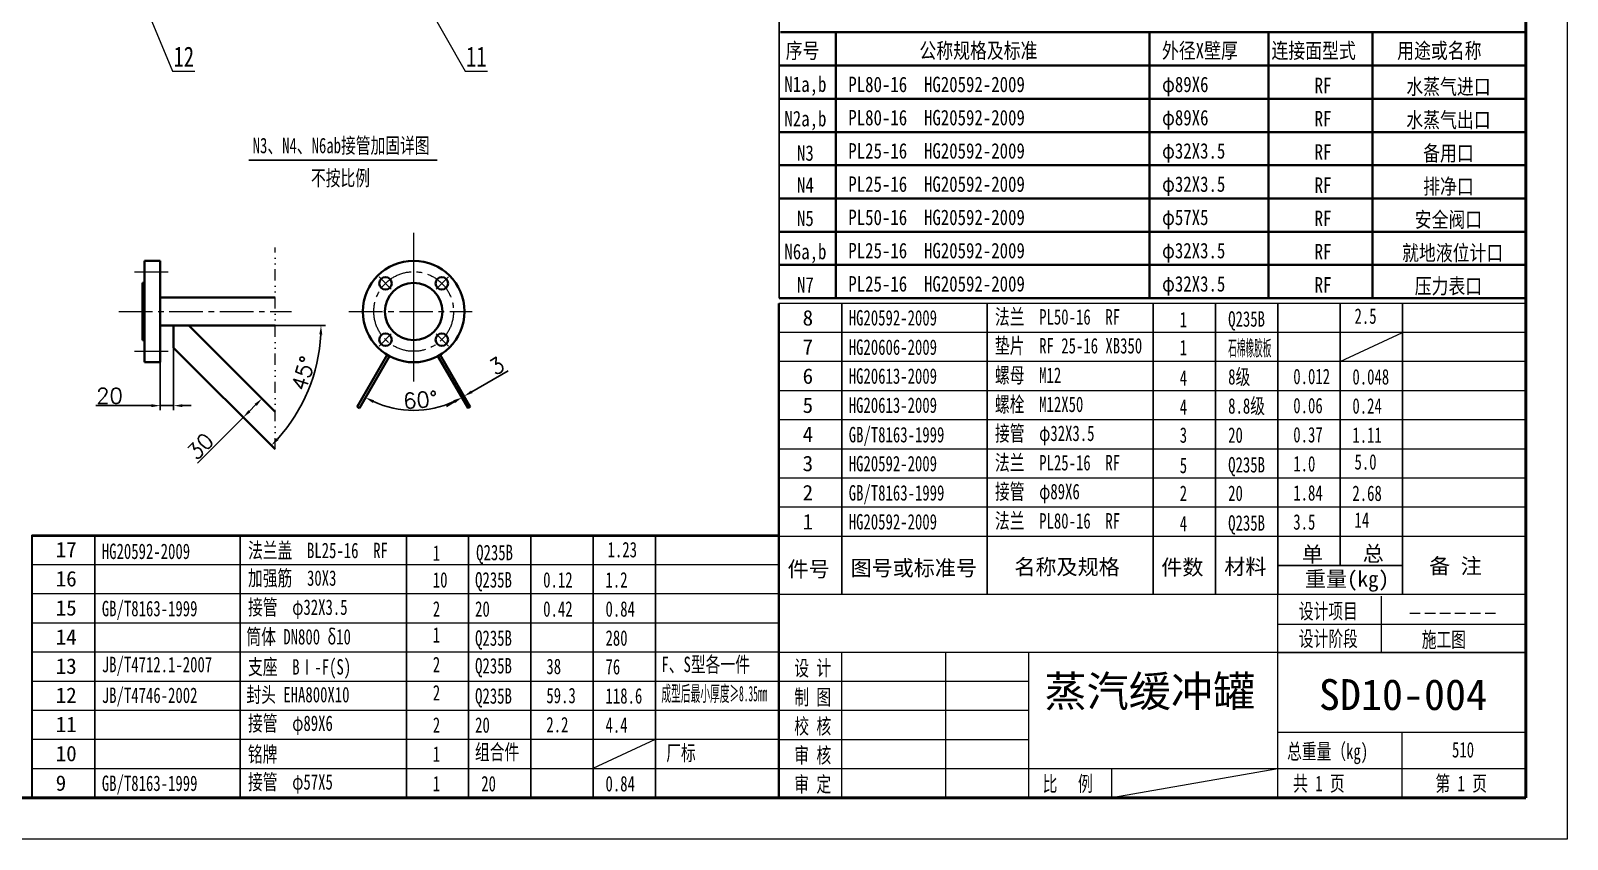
# Model space of a CAD drawing. Header units: millimetres. Extents: x 31396 to 1804389, y -22328 to 1387.
# Drawn here: x 1562817 to 1566298, y -10622 to -8791 of the extents above; entities that cross this region are included whole.
import ezdxf
from ezdxf.enums import TextEntityAlignment as Align

# ---------------------------------------------------------------- set-up
doc = ezdxf.new("R2010")
doc.units = ezdxf.units.MM
doc.linetypes.add('CENTER2', pattern=[28.575, 19.05, -3.175, 3.175, -3.175])
doc.linetypes.add('DIVIDE', pattern=[31.75, 12.7, -6.35, 0, -6.35, 0, -6.35])
doc.layers.get('Defpoints').update_dxf_attribs({"lineweight": 18})
doc.layers.add('TITLE', color=12, linetype='Continuous')
doc.styles.add('H1', font='', dxfattribs={"height": 45})
doc.styles.add('HZ0', font='TXT', dxfattribs={"width": 0.7, "bigfont": 'HZTXT0'})
doc.styles.get("Standard").update_dxf_attribs({"font": 'txt', "bigfont": 'gbcbig.shx'})
doc.styles.get('H1').set_extended_font_data('SimSun')
doc.dimstyles.new('35基本式样', dxfattribs={"dimtxt": 40, "dimasz": 40, "dimexe": 10, "dimexo": 0, "dimgap": 5, "dimtad": 1, "dimdec": 0, "dimdsep": 46, "dimtxsty": 'Standard', "dimcen": 0, "dimclrd": 1, "dimclre": 1, "dimclrt": 1, "dimadec": 0, "dimazin": 0, "dimtfac": 1, "dimtdec": 0, "dimtmove": 0, "dimatfit": 3, "dimfxl": 10, "dimarcsym": 0})

# ---------------------------------------------------------------- blocks, each defined once
blk = doc.blocks.new('*D67')
at = {"color": 1, "lineweight": -2, "transparency": 16777216}
for p, q in [((1563110.5, -9484.2), (1563110.5, -9650)), ((1563140.5, -9484.2), (1563140.5, -9650)), ((1563090.5, -9640), (1562964.2, -9640)), ((1563140.5, -9640), (1563110.5, -9640)), ((1563160.5, -9640), (1563180.5, -9640))]:
    blk.add_line(p, q, dxfattribs=at)
at = {"color": 1, "lineweight": 20, "transparency": 16777216}
for points in [[(1563090.5, -9636.7), (1563090.5, -9643.3), (1563110.5, -9640)], [(1563160.5, -9636.7), (1563160.5, -9643.3), (1563140.5, -9640)]]:
    blk.add_solid(points, dxfattribs=at)
at = {"layer": 'Defpoints', "color": 0, "lineweight": 20, "transparency": 16777216}
for p in [(1563110.5, -9484.2), (1563140.5, -9484.2), (1563140.5, -9640)]:
    blk.add_point(p, dxfattribs=at)
at = {"color": 1, "lineweight": 20, "transparency": 16777216, "insert": (1562995.5, -9617.5), "char_height": 35, "attachment_point": 5}
blk.add_mtext('20', dxfattribs=at)
blk = doc.blocks.new('*D68')
at = {"color": 1, "lineweight": -2, "transparency": 16777216}
for p, q in [((1563326.6, -9638.3), (1563312.5, -9652.4)), ((1563340.8, -9624.1), (1563347.9, -9631.2)), ((1563298.4, -9666.6), (1563194.9, -9770)), ((1563298.4, -9666.6), (1563305.4, -9673.6))]:
    blk.add_line(p, q, dxfattribs=at)
at = {"color": 1, "lineweight": 20, "transparency": 16777216}
for points in [[(1563324.3, -9635.9), (1563329, -9640.6), (1563340.8, -9624.1)], [(1563310.1, -9650.1), (1563314.9, -9654.8), (1563298.4, -9666.6)]]:
    blk.add_solid(points, dxfattribs=at)
at = {"layer": 'Defpoints', "color": 0, "lineweight": 20, "transparency": 16777216}
for p in [(1563340.8, -9624.1), (1563340.8, -9624.1), (1563298.4, -9666.6)]:
    blk.add_point(p, dxfattribs=at)
at = {"color": 1, "lineweight": 20, "transparency": 16777216, "insert": (1563201.1, -9732), "char_height": 35, "attachment_point": 5, "rotation": 45}
blk.add_mtext('30', dxfattribs=at)
blk = doc.blocks.new('*D69')
at = {"color": 1, "lineweight": -2, "transparency": 16777216}
blk.add_line((1563370.5, -9458.7), (1563484.6, -9458.7), dxfattribs=at)
blk.add_arc((1563090.5, -9458.7), 384.2, 317.9832, 357.0168, dxfattribs=at)
at = {"color": 1, "lineweight": 20, "transparency": 16777216}
for points in [[(1563470.8, -9478.6), (1563477.5, -9478.8), (1563474.6, -9458.7)], [(1563378.3, -9718.1), (1563373.5, -9713.5), (1563362.1, -9730.3)]]:
    blk.add_solid(points, dxfattribs=at)
at = {"layer": 'Defpoints', "color": 0, "lineweight": 20, "transparency": 16777216}
for p in [(1563110.5, -9458.7), (1563370.5, -9458.7), (1563140.5, -9508.7), (1563423.2, -9650.8), (1563370.5, -9738.7)]:
    blk.add_point(p, dxfattribs=at)
at = {"color": 1, "lineweight": 20, "transparency": 16777216, "insert": (1563434.6, -9566.8), "char_height": 35, "attachment_point": 5, "rotation": 72.5661}
blk.add_mtext('45°', dxfattribs=at)
blk = doc.blocks.new('*D70')
at = {"color": 1, "lineweight": -2, "transparency": 16777216}
blk.add_arc((1563684.5, -9432.7), 218.1, 245.2556, 294.7444, dxfattribs=at)
at = {"color": 1, "lineweight": 20, "transparency": 16777216}
for points in [[(1563591.7, -9633.8), (1563594.8, -9627.8), (1563575.5, -9621.6)], [(1563774.3, -9627.8), (1563777.4, -9633.8), (1563793.6, -9621.6)]]:
    blk.add_solid(points, dxfattribs=at)
at = {"layer": 'Defpoints', "color": 0, "lineweight": 20, "transparency": 16777216}
for p in [(1563629.6, -9527.8), (1563739.4, -9527.8), (1563561.5, -9645.9), (1563646.6, -9647.5), (1563807.6, -9645.9)]:
    blk.add_point(p, dxfattribs=at)
at = {"color": 1, "lineweight": 20, "transparency": 16777216, "insert": (1563699.8, -9626.8), "char_height": 35, "attachment_point": 5, "rotation": 4.4963}
blk.add_mtext('60°', dxfattribs=at)
blk = doc.blocks.new('*D73')
at = {"color": 1, "lineweight": -2, "transparency": 16777216}
for p, q in [((1563816.1, -9608.6), (1563898.4, -9561.1)), ((1563776.3, -9631.6), (1563758.9, -9641.6)), ((1563793.6, -9621.6), (1563788.6, -9612.9)), ((1563793.6, -9621.6), (1563798.8, -9618.6)), ((1563798.8, -9618.6), (1563793.8, -9609.9))]:
    blk.add_line(p, q, dxfattribs=at)
at = {"color": 1, "lineweight": 20, "transparency": 16777216}
for points in [[(1563814.4, -9605.7), (1563817.8, -9611.5), (1563798.8, -9618.6)], [(1563774.6, -9628.7), (1563777.9, -9634.5), (1563793.6, -9621.6)]]:
    blk.add_solid(points, dxfattribs=at)
at = {"layer": 'Defpoints', "color": 0, "lineweight": 20, "transparency": 16777216}
for p in [(1563793.6, -9621.6), (1563798.8, -9618.6), (1563798.8, -9618.6)]:
    blk.add_point(p, dxfattribs=at)
at = {"color": 1, "lineweight": 20, "transparency": 16777216, "insert": (1563872.7, -9549.9), "char_height": 35, "attachment_point": 5, "rotation": 30}
blk.add_mtext('3', dxfattribs=at)

msp = doc.modelspace()

# ---------------------------------------------------------------- linework, layer by layer
at = {"color": 1, "lineweight": 20}
for p, q in [((1563451.6, -8267.4), (1563801.3, -8882.5)), ((1562918.9, -8354.6), (1563138.5, -8882.5)), ((1563138.5, -8882.5), (1563189, -8882.5)), ((1563801.3, -8882.5), (1563851.8, -8882.5)), ((1563684.5, -9248.8), (1563684.5, -9585.6)), ((1565783.4, -9540.3), (1565924.5, -9474.3)), ((1564091.4, -10461.1), (1564232.5, -10395.3))]:
    msp.add_line(p, q, dxfattribs=at)
at = {"color": 1, "lineweight": 40}
for p, q in [((1566206.7, -8794.2), (1564515.7, -8794.2)), ((1564640.5, -8794.2), (1564640.5, -9396.5)), ((1565351.5, -8794.2), (1565351.5, -9396.5)), ((1565621.3, -8794.2), (1565621.3, -9396.5)), ((1565856.9, -8794.2), (1565856.9, -9396.5)), ((1566206.7, -8869.5), (1564512.8, -8869.5)), ((1566206.7, -8944.8), (1564512.8, -8944.8)), ((1566206.7, -9020.1), (1564512.8, -9020.1)), ((1564640.5, -9020.1), (1564640.5, -9321.3)), ((1566206.7, -9095.4), (1564512.8, -9095.4)), ((1566206.7, -9170.7), (1564512.8, -9170.7)), ((1566206.7, -9170.7), (1564512.8, -9170.7)), ((1566206.7, -9246), (1564512.8, -9246)), ((1566206.7, -9246), (1564512.8, -9246)), ((1566206.7, -9321.3), (1564512.8, -9321.3)), ((1566206.7, -9396.5), (1564512.8, -9396.5))]:
    msp.add_line(p, q, dxfattribs=at)
at = {"color": 1, "linetype": 'DIVIDE', "lineweight": 20, "ltscale": 2}
msp.add_line((1563370.5, -9738.7), (1563370.5, -9281.9), dxfattribs=at)
at = {"lineweight": 40}
for p, q in [((1563074.5, -9426.7), (1563074.5, -9311.7)), ((1563110.5, -9311.7), (1563074.5, -9311.7)), ((1563110.5, -9311.7), (1563110.5, -9426.7)), ((1563070.5, -9426.7), (1563070.5, -9361.7)), ((1563074.5, -9361.7), (1563070.5, -9361.7)), ((1563370.5, -9394.7), (1563110.5, -9394.7)), ((1563070.5, -9426.7), (1563070.5, -9491.7)), ((1563074.5, -9426.7), (1563074.5, -9541.7)), ((1563110.5, -9541.7), (1563110.5, -9426.7)), ((1563370.5, -9458.7), (1563110.5, -9458.7)), ((1563140.5, -9508.7), (1563140.5, -9458.7)), ((1563370.5, -9653.9), (1563175.3, -9458.7)), ((1563074.5, -9491.7), (1563070.5, -9491.7)), ((1563370.5, -9738.7), (1563140.5, -9508.7)), ((1563624.4, -9524.8), (1563556.4, -9642.6)), ((1563629.6, -9527.8), (1563561.5, -9645.9)), ((1563739.4, -9527.8), (1563807.6, -9645.9)), ((1563744.6, -9524.8), (1563812.7, -9642.6)), ((1563110.5, -9541.7), (1563074.5, -9541.7)), ((1563556.4, -9642.6), (1563561.5, -9645.9)), ((1563812.7, -9642.6), (1563807.6, -9645.9))]:
    msp.add_line(p, q, dxfattribs=at)
at = {"color": 1, "linetype": 'CENTER2', "lineweight": 20, "ltscale": 4}
for p, q in [((1563052.3, -9336.5), (1563130.8, -9336.5)), ((1563633.7, -9375.8), (1563606, -9348.1)), ((1563735.4, -9375.8), (1563763.1, -9348.1)), ((1563016.7, -9426.7), (1563407.9, -9426.7)), ((1563537.8, -9426.7), (1563817.4, -9426.7)), ((1563633.7, -9477.6), (1563606, -9505.3)), ((1563735.4, -9477.6), (1563763.1, -9505.3)), ((1563052.3, -9516.9), (1563130.8, -9516.9))]:
    msp.add_line(p, q, dxfattribs=at)
at = {"lineweight": 40}
for centre, radius in [((1563684.5, -9426.7), 115), ((1563620.7, -9362.9), 14), ((1563684.5, -9426.7), 65), ((1563748.3, -9362.9), 14), ((1563620.7, -9490.5), 14), ((1563748.3, -9490.5), 14)]:
    msp.add_circle(centre, radius, dxfattribs=at)
at = {"color": 1, "linetype": 'CENTER2', "lineweight": 20, "ltscale": 4}
msp.add_circle((1563684.5, -9426.7), 90.2, dxfattribs=at)
at = {"layer": 'TITLE', "color": 1, "lineweight": 13}
for p, q in [((1566297.8, -6674.3), (1566297.8, -10622.3)), ((1566203.8, -9408.3), (1564511.8, -9408.3)), ((1566203.8, -9474.3), (1564511.8, -9474.3)), ((1566203.8, -9540.3), (1564511.8, -9540.3)), ((1566203.8, -9540.3), (1564511.8, -9540.3)), ((1566203.8, -9606.3), (1564511.8, -9606.3)), ((1566203.8, -9672.3), (1564511.8, -9672.3)), ((1566203.8, -9738.3), (1564511.8, -9738.3)), ((1566203.8, -9804.3), (1564511.8, -9804.3)), ((1566203.8, -9870.3), (1564511.8, -9870.3)), ((1564511.8, -9933.3), (1562819.8, -9933.3)), ((1564511.8, -9934.9), (1562819.8, -9934.9)), ((1564511.8, -9934.9), (1562819.8, -9934.9)), ((1564511.8, -9936.1), (1562819.8, -9936.1)), ((1566203.8, -9936.1), (1564511.8, -9936.1)), ((1564511.8, -10000.5), (1562819.8, -10000.5)), ((1564511.8, -10066.5), (1562819.8, -10066.5)), ((1564511.8, -10066.5), (1562819.8, -10066.5)), ((1566203.8, -10067.7), (1564511.8, -10067.7)), ((1565642, -10529.9), (1565642, -10067.7)), ((1565876.9, -10199.3), (1565876.9, -10071.7)), ((1564511.8, -10132.5), (1562819.8, -10132.5)), ((1564511.8, -10132.5), (1562819.8, -10132.5)), ((1565642, -10135.2), (1566204.1, -10135.2)), ((1564511.8, -10198.5), (1562819.8, -10198.5)), ((1566203.8, -10199.3), (1564514.4, -10199.3)), ((1564654.3, -10528.3), (1564654.3, -10199.3)), ((1564890.4, -10528.3), (1564890.4, -10199.3)), ((1565078.4, -10528.3), (1565078.4, -10199.3)), ((1565642, -10199.3), (1566204.1, -10199.3)), ((1564511.8, -10264.5), (1562819.8, -10264.5)), ((1565078.4, -10265.1), (1564514.4, -10265.1)), ((1564511.8, -10330.5), (1562819.8, -10330.5)), ((1565078.4, -10330.9), (1564514.4, -10330.9)), ((1564511.8, -10396.5), (1562819.8, -10396.5)), ((1565078.4, -10396.7), (1564514.4, -10396.7)), ((1565642, -10380), (1566203.8, -10380)), ((1565923.8, -10529.9), (1565923.8, -10380)), ((1564511.8, -10462.5), (1562819.8, -10462.5)), ((1566203.8, -10462.5), (1564514.4, -10462.5)), ((1565642, -10462.5), (1565266.3, -10528.3)), ((1565266.3, -10528.3), (1565266.3, -10462.5)), ((1564511.8, -10528.3), (1562819.8, -10528.3)), ((1566297.8, -10622.3), (1560714.2, -10622.3))]:
    msp.add_line(p, q, dxfattribs=at)
at = {"layer": 'TITLE', "color": 1}
for p, q in [((1564512.8, -6776.4), (1564512.8, -9396.5)), ((1563310.9, -9083.6), (1563737.5, -9083.6)), ((1564654.3, -10067.7), (1564654.3, -9408.3)), ((1564983.6, -10067.7), (1564983.6, -9408.3)), ((1565360, -10067.7), (1565360, -9408.3)), ((1565501.1, -10067.7), (1565501.1, -9408.3)), ((1565642.3, -10067.7), (1565642.3, -9408.3)), ((1565783.4, -10001.9), (1565783.4, -9408.3)), ((1565924.5, -10067.7), (1565924.5, -9408.3)), ((1562962.4, -10528.3), (1562962.4, -9933.3)), ((1563291.7, -10528.3), (1563291.7, -9933.3)), ((1563668, -10528.3), (1563668, -9933.3)), ((1563809.1, -10528.3), (1563809.1, -9933.3)), ((1563950.3, -10528.3), (1563950.3, -9933.3)), ((1564091.4, -10528.3), (1564091.4, -9933.3)), ((1564232.5, -10528.3), (1564232.5, -9933.3)), ((1565642.3, -10001.9), (1565924.5, -10001.9))]:
    msp.add_line(p, q, dxfattribs=at)
at = {"layer": 'TITLE', "color": 1, "lineweight": 50}
for p, q in [((1566203.8, -6768.3), (1566203.8, -10528.3)), ((1566203.8, -10528.3), (1560949.2, -10528.3))]:
    msp.add_line(p, q, dxfattribs=at)
at = {"layer": 'TITLE', "color": 1, "const_width": 4.7}
for points in [[(1564511.8, -10528.3), (1564511.8, -9408.3)], [(1562819.8, -10528.3), (1562819.8, -9933.3)]]:
    msp.add_lwpolyline(points, dxfattribs=at)

# ---------------------------------------------------------------- texts
at = {"color": 1, "lineweight": 40, "style": 'H1'}
for s, height, width, p in [('12', 45.5, 0.75, (1563163.8, -8872)), ('11', 45.5, 0.75, (1563826.5, -8872)), ('N1a,b', 35, 0.8, (1564571.9, -8929.3)), ('水蒸气进口', 35, 0.8, (1566028.6, -8934.9)), ('N2a,b', 35, 0.8, (1564571.9, -9007.2)), ('水蒸气出口', 35, 0.8, (1566028.6, -9010.2)), ('备用口', 35, 0.8, (1566028.6, -9085.5)), ('N3', 35, 0.8, (1564571.9, -9085.2)), ('N4', 35, 0.8, (1564571.9, -9157.8)), ('排净口', 35, 0.8, (1566028.6, -9160.8)), ('N5', 35, 0.8, (1564571.9, -9233.1)), ('安全阀口', 35, 0.8, (1566028.6, -9236)), ('N6a,b', 35, 0.8, (1564571.9, -9308.4)), (' 就地液位计口', 35, 0.8, (1566028.6, -9311.3)), ('N7', 35, 0.8, (1564571.9, -9383.7)), ('压力表口', 35, 0.8, (1566028.6, -9386.6))]:
    msp.add_text(s, height=height, dxfattribs=dict(at, width=width)).set_placement(p, align=Align.CENTER)
at = {"color": 1, "lineweight": 40, "style": 'H1', "width": 0.8}
for s, p in [('序号', (1564527.4, -8853.2)), ('公称规格及标准', (1564830.2, -8853.2)), ('外径X壁厚', (1565379.6, -8853.2)), ('连接面型式', (1565627.7, -8853.2)), ('用途或名称', (1565912.5, -8853.2)), ('PL80-16  HG20592-2009', (1564669.1, -8929.7)), ('φ89X6', (1565379.9, -8929.7)), ('RF', (1565725.5, -8932.1)), ('PL80-16  HG20592-2009', (1564669.1, -9005)), ('φ89X6', (1565379.9, -9005)), ('RF', (1565725.5, -9007.4)), ('PL25-16  HG20592-2009', (1564669.1, -9080.3)), ('φ32X3.5', (1565379.9, -9080.3)), ('RF', (1565725.5, -9082.7)), ('PL25-16  HG20592-2009', (1564669.1, -9155.6)), ('φ32X3.5', (1565379.9, -9155.6)), ('RF', (1565725.5, -9158)), ('PL50-16  HG20592-2009', (1564669.1, -9230.9)), ('φ57X5', (1565379.9, -9230.9)), ('RF', (1565725.5, -9233.3)), ('PL25-16  HG20592-2009', (1564669.1, -9306.2)), ('φ32X3.5', (1565379.9, -9306.2)), ('RF', (1565725.5, -9308.6)), ('PL25-16  HG20592-2009', (1564669.1, -9381.5)), ('φ32X3.5', (1565379.9, -9381.5)), ('RF', (1565725.5, -9383.9))]:
    msp.add_text(s, height=35, dxfattribs=at).set_placement(p)
at = {"layer": 'TITLE', "color": 1, "style": 'H1'}
for s, width, p in [('N3、N4、N6ab接管加固详图', 0.7, (1563319.8, -9068.1)), ('不按比例', 0.7, (1563451.9, -9141.7)), ('HG20592-2009', 0.7, (1564670.1, -9458.4)), ('法兰  PL50-16  RF ', 0.7, (1565001.3, -9456.4)), ('1', 0.7, (1565419.9, -9462.5)), ('Q235B', 0.7, (1565529.6, -9461.1)), ('2.5', 0.7, (1565815.8, -9454.6)), ('HG20606-2009', 0.7, (1564670.1, -9524.9)), ('垫片  RF 25-16 XB350 ', 0.7, (1565001.3, -9521.8)), ('1', 0.7, (1565419.9, -9525.8)), ('石棉橡胶板', 0.4, (1565529.6, -9527.1)), ('HG20613-2009', 0.7, (1564670.1, -9590.4)), ('螺母  M12', 0.7, (1565001.3, -9588.4)), ('4', 0.7, (1565419.9, -9594.5)), ('8级', 0.7, (1565529.6, -9592.1)), ('0.012', 0.7, (1565677.1, -9591.3)), ('0.048', 0.7, (1565811, -9592.1)), ('HG20613-2009', 0.7, (1564670.1, -9656.4)), ('螺栓  M12X50', 0.7, (1565001.3, -9654.4)), ('4', 0.7, (1565419.9, -9660.5)), ('8.8级', 0.7, (1565529.6, -9658.1)), ('0.06', 0.7, (1565677.1, -9657.3)), ('0.24', 0.7, (1565811, -9658.1)), ('GB/T8163-1999', 0.7, (1564670.1, -9723.2)), ('接管  φ32X3.5', 0.7, (1565001.3, -9720.1)), ('3', 0.7, (1565419.9, -9724.1)), ('20', 0.7, (1565529.6, -9724.1)), ('0.37', 0.7, (1565677.1, -9723.3)), ('1.11', 0.7, (1565811, -9724.1)), ('HG20592-2009', 0.7, (1564670.1, -9788.7)), ('法兰  PL25-16  RF ', 0.7, (1565001.3, -9786.7)), ('5', 0.7, (1565419.9, -9792.8)), ('Q235B', 0.7, (1565529.6, -9791.4)), ('1.0', 0.7, (1565677.1, -9789.1)), ('5.0', 0.7, (1565815.8, -9784.9)), ('接管  φ89X6', 0.7, (1565001.3, -9851.9)), ('GB/T8163-1999', 0.7, (1564670.1, -9855)), ('2', 0.7, (1565419.9, -9855.9)), ('20', 0.7, (1565529.6, -9855.9)), ('1.84', 0.7, (1565677.1, -9855.1)), ('2.68', 0.7, (1565811, -9855.9)), ('HG20592-2009', 0.7, (1564670.1, -9920.5)), ('法兰  PL80-16  RF ', 0.7, (1565001.3, -9918.5)), ('14', 0.7, (1565815.8, -9916.7)), ('4', 0.7, (1565419.9, -9924.6)), ('Q235B', 0.7, (1565529.6, -9923.2)), ('3.5', 0.7, (1565677.1, -9920.9)), ('HG20592-2009', 0.7, (1562978.1, -9987.4)), ('法兰盖  BL25-16  RF ', 0.7, (1563309.3, -9985.4)), ('Q235B', 0.7, (1563826.1, -9990.1)), ('1.23', 0.7, (1564123.8, -9983.6)), ('1', 0.7, (1563727.9, -9991.5)), ('加强筋  30X3', 0.7, (1563309.3, -10048)), ('10', 0.7, (1563727.9, -10052)), ('Q235B', 0.7, (1563823.7, -10052)), ('0.12', 0.7, (1563977.9, -10052)), ('1.2', 0.7, (1564119.1, -10052)), ('GB/T8163-1999', 0.7, (1562978.1, -10117.1)), ('接管  φ32X3.5', 0.7, (1563309.3, -10114)), ('2', 0.7, (1563727.9, -10118)), ('20', 0.7, (1563823.7, -10118)), ('0.42', 0.7, (1563977.9, -10118)), ('0.84', 0.7, (1564119.1, -10118)), ('设计项目', 0.7, (1565689.7, -10122.9)), ('筒体 DN800 δ10', 0.7, (1563305.7, -10181)), ('1', 0.7, (1563727.9, -10176.7)), ('Q235B', 0.7, (1563823.7, -10184)), ('280', 0.7, (1564119.1, -10183.8)), ('设计阶段', 0.7, (1565689.7, -10185.4)), ('施工图', 0.7, (1565968.1, -10187.5)), ('JB/T4712.1-2007', 0.7, (1562978.1, -10243.9)), ('支座  BⅠ-F(S)', 0.7, (1563309.3, -10249.3)), ('2', 0.7, (1563727.9, -10243.9)), ('Q235B', 0.7, (1563823.7, -10246.7)), ('38', 0.7, (1563985.1, -10248.1)), ('76', 0.7, (1564119.1, -10248.9)), ('F、S型各一件', 0.7, (1564245.7, -10243.7)), ('JB/T4746-2002', 0.7, (1562978.1, -10313.5)), ('封头 EHA800X10', 0.7, (1563305.7, -10312.1)), ('2', 0.7, (1563727.9, -10307.8)), ('Q235B', 0.7, (1563823.7, -10315.1)), ('59.3', 0.7, (1563985.1, -10314.1)), ('118.6', 0.7, (1564119.1, -10314.9)), ('成型后最小厚度≥8.35mm', 0.45, (1564245.7, -10309.7)), ('接管  φ89X6', 0.7, (1563309.3, -10376.9)), ('2', 0.7, (1563727.9, -10380.9)), ('20', 0.7, (1563823.7, -10380.9)), ('2.2', 0.7, (1563985.1, -10380.1)), ('4.4', 0.7, (1564119.1, -10380.9)), ('铭牌', 0.7, (1563309, -10447.1)), ('组合件', 0.7, (1563823.4, -10442.1)), ('厂标', 0.7, (1564256.7, -10444)), ('总重量（kg)', 0.7, (1565663, -10440.7)), ('510', 0.7, (1566036.6, -10437)), ('1', 0.7, (1563727.9, -10446.7)), ('GB/T8163-1999', 0.7, (1562978.1, -10512.9)), ('接管  φ57X5', 0.7, (1563309.3, -10509.8)), ('比', 0.7, (1565109.3, -10514)), ('例', 0.7, (1565189.4, -10513.8)), ('共 1 页', 0.7, (1565676.7, -10513.3)), ('第 1 页', 0.7, (1565999.1, -10513.3)), ('1', 0.7, (1563727.9, -10513.8)), ('20', 0.7, (1563837.6, -10513.8)), ('0.84', 0.7, (1564119.1, -10513.8))]:
    msp.add_text(s, height=35, dxfattribs=dict(at, width=width)).set_placement(p)
for s, height, p in [('8', 35, (1564565.6, -9458.5)), ('7', 35, (1564565.6, -9524.5)), ('6', 35, (1564565.6, -9590.5)), ('5', 35, (1564565.6, -9656.5)), ('4', 35, (1564565.6, -9722.5)), ('3', 35, (1564565.6, -9788.5)), ('2', 35, (1564565.6, -9854.5)), ('1', 35, (1564565.6, -9920.5)), ('17', 35, (1562873.6, -9983.5)), ('单', 35, (1565696.6, -9994)), ('总', 35, (1565834.4, -9992.7)), ('件号', 35, (1564531.4, -10027.8)), ('图号或标准号', 35, (1564674.2, -10025.2)), ('名称及规格', 35, (1565045.3, -10022.7)), ('件数', 35, (1565378.1, -10023.6)), ('材料', 35, (1565520.8, -10022.3)), ('备 注', 35, (1565984.8, -10020.7)), ('16', 35, (1562873.6, -10049.5)), ('重量(kg)', 35, (1565703.4, -10049.9)), ('15', 35, (1562873.6, -10115.5)), ('14', 35, (1562873.6, -10181.5)), ('13', 35, (1562873.6, -10247.5)), ('SD10-004', 70, (1565735.1, -10329.5)), ('12', 35, (1562873.6, -10313.5)), ('11', 35, (1562873.6, -10379.5)), ('10', 35, (1562873.6, -10445.5)), ('9', 35, (1562873.6, -10512.5))]:
    msp.add_text(s, height=height, dxfattribs=at).set_placement(p)
at = {"layer": 'TITLE', "color": 1, "lineweight": 13}
for s, height, style, p in [('------', 30.53, 'HZ0', (1565936.1, -10122.9)), ('蒸汽缓冲罐', 70, 'H1', (1565113.4, -10322))]:
    msp.add_text(s, height=height, dxfattribs=dict(at, style=style)).set_placement(p)
at = {"layer": 'TITLE', "color": 1, "style": 'H1', "width": 0.7}
for s, p in [('设 计', (1564588.5, -10251.9)), ('制 图', (1564588.5, -10317.7)), ('校 核', (1564588.5, -10383.5)), ('审 核', (1564588.5, -10449.3)), ('审 定', (1564588.5, -10515.1))]:
    msp.add_text(s, height=35, dxfattribs=at).set_placement(p, align=Align.CENTER)

# ---------------------------------------------------------------- dimensions: what is measured, and where the dimension line sits
at = {"lineweight": 20}
for base, line1, line2, picture, middle in [((1563423.2, -9650.8), ((1563370.5, -9458.7), (1563110.5, -9458.7)), ((1563370.5, -9738.7), (1563140.5, -9508.7)), '*D69', (1563457, -9573.8)), ((1563646.6, -9647.5), ((1563739.4, -9527.8), (1563807.6, -9645.9)), ((1563629.6, -9527.8), (1563561.5, -9645.9)), '*D70', (1563701.6, -9650.1))]:
    dim = msp.add_angular_dim_2l(base=base, line1=line1, line2=line2, dimstyle='35基本式样', override={"dimtxt": 35, "dimasz": 20}, dxfattribs=at)
    dim.commit()
    dim.dimension.update_dxf_attribs({"geometry": picture, "text_midpoint": middle, "dimtype": 162})
dim = msp.add_linear_dim(base=(1563140.5, -9640), p1=(1563110.5, -9484.2), p2=(1563140.5, -9484.2), text='20', dimstyle='35基本式样', override={"dimtxt": 35, "dimasz": 20}, dxfattribs=at)
dim.commit()
dim.dimension.update_dxf_attribs({"geometry": '*D67', "text_midpoint": (1562995.5, -9640), "dimtype": 160})
for base, p1, p2, angle, text, picture, middle in [((1563798.8, -9618.6), (1563793.6, -9621.6), (1563798.8, -9618.6), 30, '3', '*D73', (1563883.9, -9569.4)), ((1563340.8, -9624.1), (1563298.4, -9666.6), (1563340.8, -9624.1), 45, '30', '*D68', (1563217, -9747.9))]:
    dim = msp.add_linear_dim(base=base, p1=p1, p2=p2, angle=angle, text=text, dimstyle='35基本式样', override={"dimtxt": 35, "dimasz": 20}, dxfattribs=at)
    dim.commit()
    dim.dimension.update_dxf_attribs({"geometry": picture, "text_midpoint": middle, "dimtype": 161})

doc.saveas('drawing.dxf')
